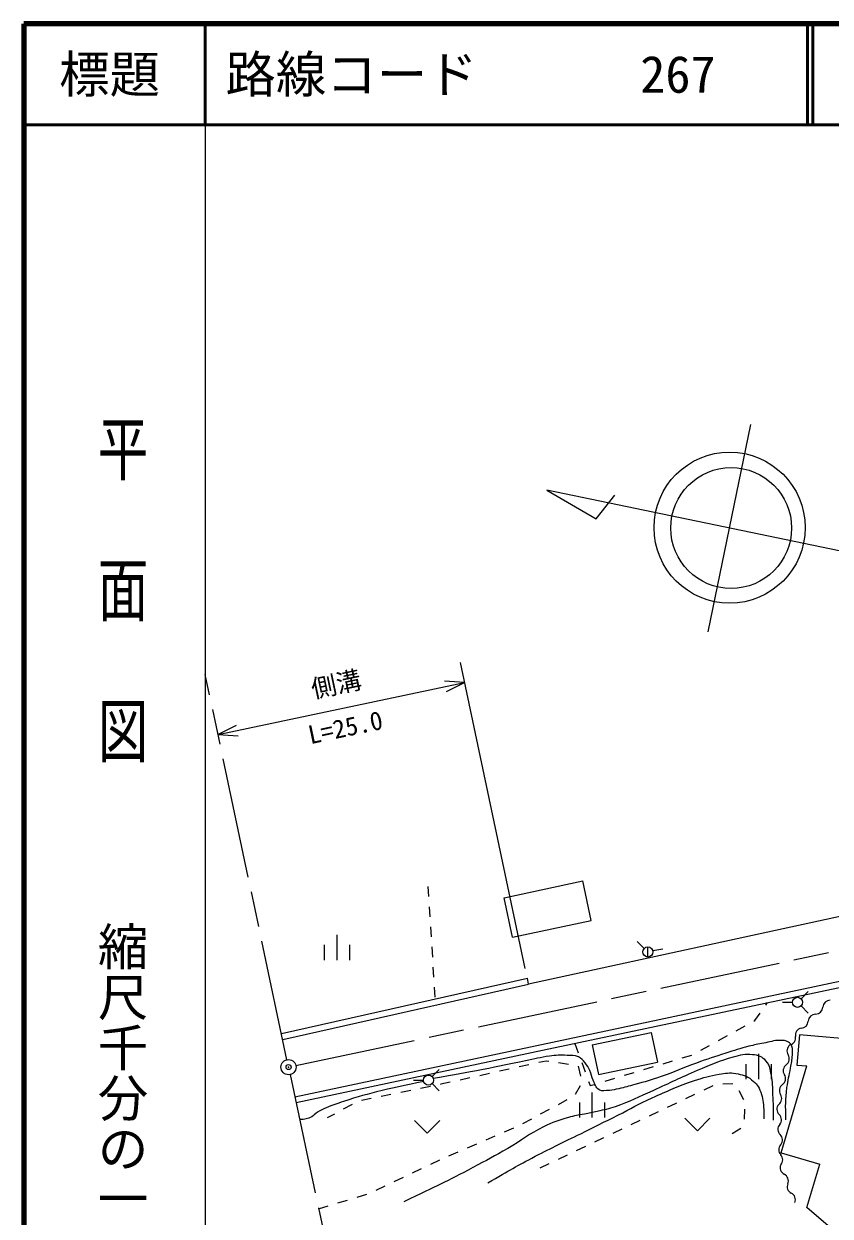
# Model space of a CAD drawing. Units: millimetres, scale not verified. Extents: x 40000 to 680000, y 20000 to 380000.
# Drawn here: x 40000 to 119983, y 261769 to 380000 of the extents above; entities that cross this region are included whole.
import ezdxf
from ezdxf.enums import TextEntityAlignment as Align

# ---------------------------------------------------------------- set-up
doc = ezdxf.new("R2010")
doc.units = ezdxf.units.MM
doc.header["$LTSCALE"] = 1000
doc.header["$PDMODE"] = 32
doc.header["$PDSIZE"] = 500
doc.linetypes.add('CHAIN', pattern=[18.5, 12, -1.5, 3.5, -1.5])
for name, color, linetype, lineweight in [('M-BGD', 7, 'Continuous', 25), ('M-BMK', 2, 'CHAIN', 13), ('M-BMK-SRVR', 3, 'Continuous', 25), ('M-STR-HTXT', 7, 'Continuous', 13), ('M-TTL', 2, 'Continuous', 140), ('M-TTL-BAND', 7, 'Continuous', 25), ('M-TTL-LINE', 7, 'Continuous', 50), ('M-TTL-TXT', 7, 'Continuous', 13)]:
    doc.layers.add(name, color=color, linetype=linetype, lineweight=lineweight)
doc.layers.add('M-OTRS', color=6, linetype='Continuous')
doc.styles.add('@ＭＳ ゴシック', font='')
doc.styles.add('ＭＳ ゴシック', font='')
doc.styles.get('@ＭＳ ゴシック').set_extended_font_data('@MS Gothic')
doc.styles.get('ＭＳ ゴシック').set_extended_font_data('MS Gothic')

msp = doc.modelspace()

# ---------------------------------------------------------------- linework, layer by layer
at = {"layer": 'M-BGD'}
for p, q in [((107872, 319727), (112128, 340273)), ((124186, 327061), (91872, 333756)), ((91872, 333756), (96761, 330900)), ((96761, 330900), (98622, 333251)), ((163357, 300719), (90072, 284768)), ((91338, 278801), (179866, 297575)), ((91462, 278214), (179989, 296988)), ((80067, 294450), (80132, 293452)), ((87635, 293349), (95461, 295009)), ((96291, 291096), (95461, 295009)), ((88465, 289437), (87635, 293349)), ((80197, 292454), (80262, 291456)), ((88465, 289437), (96291, 291096)), ((71073, 287168), (71073, 289668)), ((80326, 290458), (80391, 289460)), ((69823, 287168), (69823, 288668)), ((72323, 287168), (72323, 288668)), ((101547, 288313), (100840, 289020)), ((80456, 288462), (80521, 287464)), ((101906, 287465), (101906, 288465)), ((102388, 288097), (103373, 288266)), ((80585, 286466), (80650, 285469)), ((65554, 279875), (89948, 285355)), ((90072, 284768), (89948, 285355)), ((65678, 279288), (90072, 284768)), ((80715, 284471), (80780, 283473)), ((117800, 284033), (117093, 283326)), ((113606, 282701), (113779, 282947)), ((115239, 282973), (116239, 282973)), ((117093, 282619), (117800, 281912)), ((112519, 281165), (113028, 281885)), ((110661, 280147), (111539, 280628)), ((112416, 281108), (112519, 281165)), ((96375, 278745), (102244, 279989)), ((102244, 279989), (102867, 277055)), ((108907, 279187), (109784, 279667)), ((116931, 279741), (116667, 276753)), ((123406, 279168), (116931, 279741)), ((66881, 273615), (91338, 278801)), ((67006, 273028), (91462, 278214)), ((94661, 278893), (94999, 277951)), ((96375, 278745), (96997, 275810)), ((107153, 278227), (108030, 278707)), ((112898, 275351), (112898, 277851)), ((90107, 276777), (89131, 276562)), ((91816, 277154), (91084, 276993)), ((92063, 277115), (91816, 277154)), ((94038, 276800), (93050, 276957)), ((95337, 277010), (95675, 276069)), ((96997, 275810), (102867, 277055)), ((103402, 276884), (104360, 277172)), ((105318, 277459), (106276, 277747)), ((111648, 275351), (111648, 276851)), ((114148, 275351), (114148, 276851)), ((115113, 268062), (117663, 276665)), ((116667, 276753), (117663, 276665)), ((81202, 276327), (80495, 275620)), ((84248, 275484), (83272, 275268)), ((86201, 275915), (85225, 275699)), ((88154, 276346), (87178, 276130)), ((95261, 275660), (95014, 276629)), ((99571, 275735), (100529, 276022)), ((101486, 276310), (102444, 276597)), ((78641, 275266), (79641, 275266)), ((80339, 274637), (79359, 274437)), ((80495, 274912), (81202, 274205)), ((81352, 274844), (81319, 274837)), ((82295, 275053), (81352, 274844)), ((94722, 273870), (95230, 274731)), ((96013, 275128), (96162, 274713)), ((96162, 274713), (96697, 274873)), ((97655, 275160), (98613, 275448)), ((107476, 274294), (108380, 274722)), ((109341, 274904), (110341, 274923)), ((74461, 273434), (73481, 273234)), ((76420, 273835), (75441, 273635)), ((78380, 274236), (77400, 274036)), ((93025, 272856), (93905, 273330)), ((96386, 271545), (96386, 274045)), ((105669, 273437), (106573, 273865)), ((110921, 274242), (111375, 273351)), ((72572, 272837), (71689, 272367)), ((91264, 271907), (92144, 272381)), ((95136, 271545), (95136, 273045)), ((97636, 271545), (97636, 273045)), ((102055, 271722), (102959, 272151)), ((103862, 272580), (104649, 272953)), ((104649, 272953), (104765, 273009)), ((111473, 272378), (111453, 271402)), ((70807, 271897), (70089, 271515)), ((78750, 271250), (80000, 270000)), ((81250, 271250), (80000, 270000)), ((89503, 270959), (90383, 271433)), ((100249, 270864), (101152, 271293)), ((105562, 271482), (106812, 270232)), ((108062, 271482), (106812, 270232)), ((111453, 271402), (111447, 271379)), ((85849, 269338), (86768, 269730)), ((87688, 270123), (88607, 270516)), ((96636, 269148), (97539, 269577)), ((98442, 270006), (99345, 270435)), ((111115, 270462), (110277, 269916)), ((84009, 268552), (84929, 268945)), ((94829, 268289), (95733, 268718)), ((80357, 266922), (81260, 267352)), ((82170, 267766), (83090, 268159)), ((93023, 267431), (93926, 267860)), ((115113, 268062), (118948, 266925)), ((78552, 266061), (79455, 266492)), ((91217, 266572), (92120, 267001)), ((117669, 262611), (118948, 266925)), ((76747, 265201), (77649, 265631)), ((73066, 263660), (74022, 263952)), ((74941, 264340), (75844, 264770)), ((69240, 262491), (70197, 262783)), ((71153, 263075), (72110, 263367)), ((121415, 259414), (117669, 262611))]:
    msp.add_line(p, q, dxfattribs=at)
for centre, radius in [((110009, 330041), 7493), ((110161, 330001), 5995), ((101906, 287965), 500), ((116739, 282973), 500), ((80141, 275266), 500)]:
    msp.add_circle(centre, radius, dxfattribs=at)
for centre, start, end in [((119985, 282460), 90.16455, 177.37019), ((118541, 281077), 90.16455, 177.37019), ((118537, 282527), 270.16455, 357.37019), ((117260, 279712), 103.17746, 190.3831), ((117092, 281143), 270.16455, 357.37019), ((115833, 279451), 283.17746, 10.3831), ((116421, 278156), 125.62223, 212.82787), ((116047, 276191), 125.62223, 212.82787), ((115203, 277370), 305.62223, 32.82787), ((114829, 275405), 305.62223, 32.82787), ((115673, 274226), 125.62223, 212.82787), ((114455, 273440), 305.62223, 32.82787), ((115426, 272377), 139.21296, 226.4186), ((115524, 270380), 139.21296, 226.4186), ((114426, 271327), 319.21296, 46.4186), ((114525, 269329), 319.21296, 46.4186), ((115600, 268358), 136.6188, 223.82444), ((114554, 267354), 316.6188, 43.82444), ((115748, 266571), 156.8327, 244.03834), ((115113, 265267), 336.8327, 64.03834), ((116446, 264697), 156.8327, 244.03834), ((115811, 263393), 336.8327, 64.03834)]:
    msp.add_arc(centre, 725, start, end, dxfattribs=at)
for points, knots in [([(115580, 271315), (115567, 272807), (115532, 273272), (115697, 274510), (115798, 275272), (115928, 275687), (116047, 276446), (116126, 276953), (116225, 277234), (116233, 277748), (116238, 278091), (116306, 278304), (116181, 278623), (116108, 278813), (116022, 278919), (115847, 279022), (115555, 279195), (115337, 279204), (114998, 279202), (114360, 279200), (114016, 279037), (113389, 278919), (112814, 278811), (112490, 278755), (111923, 278610), (111016, 278379), (110517, 278214), (109626, 277928), (108485, 277563), (107846, 277356), (106718, 276951), (105345, 276457), (104609, 276090), (103231, 275612), (102218, 275262), (101636, 275110), (100606, 274815), (99987, 274638), (99639, 274543), (99011, 274403), (98651, 274323), (98450, 274251), (98081, 274237), (97679, 274222), (97398, 274101), (97054, 274309), (96686, 274532), (96661, 274858), (96477, 275247), (96309, 275603), (96324, 275847), (96153, 276202), (95997, 276524), (95895, 276703), (95666, 276977), (95449, 277238), (95329, 277420), (95017, 277554), (94605, 277730), (94329, 277701), (93882, 277716), (93202, 277739), (92815, 277741), (92142, 277644), (91203, 277508), (90693, 277346), (89763, 277157), (88120, 276823), (87201, 276629), (85554, 276310), (83631, 275938), (83016, 275831), (80621, 275405)], [0, 0, 0, 0, 1, 1, 1, 2, 2, 2, 3, 3, 3, 4, 4, 4, 5, 5, 5, 6, 6, 6, 7, 7, 7, 8, 8, 8, 9, 9, 9, 10, 10, 10, 11, 11, 11, 12, 12, 12, 13, 13, 13, 14, 14, 14, 15, 15, 15, 16, 16, 16, 17, 17, 17, 18, 18, 18, 19, 19, 19, 20, 20, 20, 21, 21, 21, 22, 22, 22, 23, 23, 23, 24, 24, 24, 24]), ([(114363, 271278), (114361, 272489), (114367, 272823), (114309, 273810), (114265, 274572), (114319, 275013), (114148, 275756), (114019, 276318), (114030, 276715), (113643, 277142), (113248, 277576), (112867, 277719), (112284, 277782), (111533, 277863), (111095, 277735), (110365, 277542), (108930, 277161), (108176, 276781), (106807, 276209), (105061, 275480), (104126, 274975), (102396, 274210), (100945, 273569), (100160, 273138), (98664, 272611), (97986, 272372), (97579, 272322), (96878, 272158), (96381, 272042), (96098, 271998), (95599, 271891), (94984, 271759), (94628, 271729), (94027, 271545), (93041, 271244), (92471, 271097), (91548, 270639), (90096, 269918), (89412, 269282), (88003, 268480), (86667, 267719), (85909, 267310), (84552, 266587), (81918, 265184), (81019, 264786), (77702, 263203)], [0, 0, 0, 0, 1, 1, 1, 2, 2, 2, 3, 3, 3, 4, 4, 4, 5, 5, 5, 6, 6, 6, 7, 7, 7, 8, 8, 8, 9, 9, 9, 10, 10, 10, 11, 11, 11, 12, 12, 12, 13, 13, 13, 14, 14, 14, 15, 15, 15, 15]), ([(86017, 265068), (88262, 266370), (88866, 266724), (90735, 267707), (92474, 268621), (93480, 269070), (95239, 269946), (96681, 270663), (97491, 271063), (98931, 271785), (100254, 272448), (100964, 272886), (102316, 273490), (103943, 274219), (104849, 274658), (106540, 275223), (107467, 275533), (108001, 275677), (108965, 275836), (109603, 275941), (109984, 276040), (110618, 275916), (111265, 275789), (111673, 275711), (112190, 275303), (112658, 274934), (112889, 274635), (113097, 274077), (113336, 273433), (113357, 273030), (113390, 272344), (113407, 271980), (113413, 271843), (113390, 271412)], [0, 0, 0, 0, 1, 1, 1, 2, 2, 2, 3, 3, 3, 4, 4, 4, 5, 5, 5, 6, 6, 6, 7, 7, 7, 8, 8, 8, 9, 9, 9, 10, 10, 10, 11, 11, 11, 11]), ([(79666, 275110), (77682, 274724), (77135, 274621), (75533, 274219), (74025, 273842), (73177, 273629), (71702, 273138), (71026, 272913), (70640, 272800), (69990, 272507), (69646, 272352), (69442, 272279), (69125, 272074), (68889, 271922), (68807, 271768), (68566, 271624), (68152, 271376), (67892, 271389), (67364, 271339)], [0, 0, 0, 0, 1, 1, 1, 2, 2, 2, 3, 3, 3, 4, 4, 4, 5, 5, 5, 6, 6, 6, 6])]:
    msp.add_open_spline(points, degree=3, knots=knots, dxfattribs=at)
at = {"layer": 'M-BMK'}
for p, q in [((66104, 277283), (58000, 315495)), ((66993, 276705), (163350, 297139)), ((66415, 275816), (74557, 237420))]:
    msp.add_line(p, q, dxfattribs=at)
at = {"layer": 'M-BMK-SRVR'}
msp.add_circle((66259, 276549), 750, dxfattribs=at)
msp.add_point((66259, 276549), dxfattribs=at)
at = {"layer": 'M-OTRS'}
msp.add_point((66259, 276549), dxfattribs=at)
at = {"layer": 'M-STR-HTXT'}
for p, q in [((89740, 286333), (83309, 316659)), ((59268, 309516), (83724, 314703)), ((83724, 314703), (81727, 314808)), ((81942, 313795), (83724, 314703)), ((61050, 310423), (59268, 309516)), ((59268, 309516), (61265, 309411))]:
    msp.add_line(p, q, dxfattribs=at)
at = {"layer": 'M-TTL'}
for p, q in [((40000, 380000), (40000, 20000)), ((680000, 380000), (40000, 380000))]:
    msp.add_line(p, q, dxfattribs=at)
at = {"layer": 'M-TTL-BAND'}
msp.add_line((58000, 370000), (58000, 20000), dxfattribs=at)
at = {"layer": 'M-TTL-LINE'}
for p, q in [((58000, 380000), (58000, 370000)), ((117750, 380000), (117750, 370000)), ((118250, 380000), (118250, 370000)), ((40000, 370000), (680000, 370000))]:
    msp.add_line(p, q, dxfattribs=at)

# ---------------------------------------------------------------- texts
at = {"layer": 'M-STR-HTXT', "style": 'ＭＳ ゴシック'}
msp.add_text('側溝', height=1833, rotation=11.973, dxfattribs=at).set_placement((71288, 313088), align=Align.BOTTOM_CENTER)
at = {"layer": 'M-STR-HTXT', "style": '@ＭＳ ゴシック'}
msp.add_text('L=25.0', height=1833, rotation=11.973, dxfattribs=at).set_placement((71703, 311131), align=Align.TOP_CENTER)
at = {"layer": 'M-TTL-BAND', "style": '@ＭＳ ゴシック', "width": 1.4}
msp.add_text('平  面  図', height=3666, rotation=270, dxfattribs=at).set_placement((49777, 306475), align=Align.MIDDLE_RIGHT)
at = {"layer": 'M-TTL-BAND', "style": '@ＭＳ ゴシック'}
msp.add_text('縮尺千分の一', height=3666, rotation=270, dxfattribs=at).set_placement((49777, 261030), align=Align.MIDDLE_RIGHT)
at = {"layer": 'M-TTL-TXT', "style": 'ＭＳ ゴシック'}
msp.add_text('標題', height=3666, dxfattribs=at).set_placement((48500, 375000), align=Align.MIDDLE_CENTER)
for s, p in [('路線コード', (60000, 375000)), ('267', (101142, 375000))]:
    msp.add_text(s, height=3666, dxfattribs=at).set_placement(p, align=Align.MIDDLE_LEFT)

doc.saveas('drawing.dxf')
